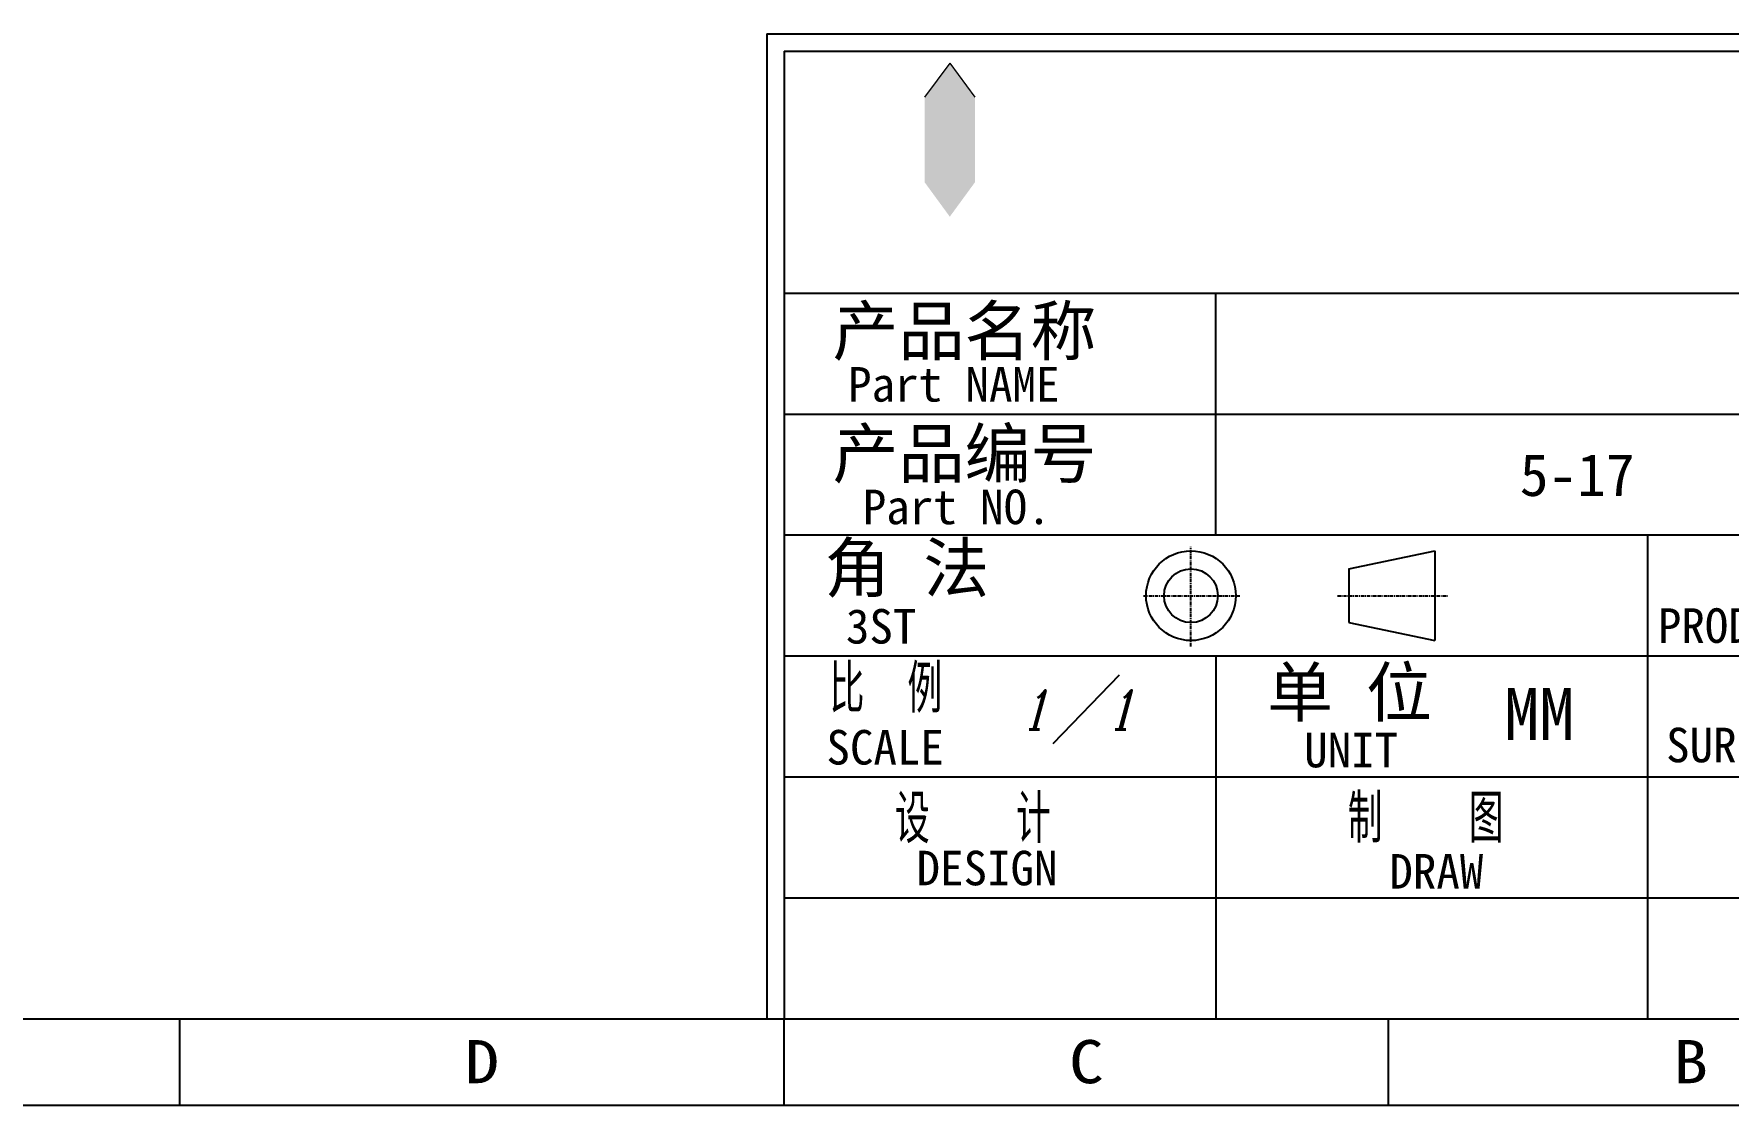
# Model space of a CAD drawing. Header units: millimetres. Extents: x 0 to 3909, y 0 to 1786.
# Drawn here: x 3612.5 to 3808.7, y 1365.6 to 1489.6 of the extents above; entities that cross this region are included whole.
import ezdxf
from ezdxf.enums import TextEntityAlignment as Align

# ---------------------------------------------------------------- set-up
doc = ezdxf.new("R2010")
doc.units = ezdxf.units.MM
doc.header["$MEASUREMENT"] = 0
doc.linetypes.add('CENTER', pattern=[0.6, 0.375, -0.075, 0.075, -0.075])
doc.layers.get('0').update_dxf_attribs({"linetype": 'CONTINUOUS'})
doc.layers.add('center', color=1, linetype='CENTER')
doc.layers.add('text', color=3, linetype='CONTINUOUS')
doc.layers.add('dim', color=82, linetype='CONTINUOUS', lineweight=9)
doc.styles.add('COMPLEX', font='complex', dxfattribs={"width": 0.7, "oblique": 10})
doc.styles.add('STYLE1', font='', dxfattribs={"height": 4.5})
doc.styles.add('TEXTSTYLE_0', font='txt', dxfattribs={"width": 0.8})
doc.styles.add('TXT', font='txt.shx', dxfattribs={"bigfont": 'gbcbig.shx'})
doc.styles.add('仿宋', font='')
doc.styles.get('STYLE1').set_extended_font_data('仿宋_GB2312')
doc.styles.get('仿宋').set_extended_font_data('仿宋_GB2312')

# ---------------------------------------------------------------- blocks, each defined once
blk = doc.blocks.new('SUN_6HWZ35TKK40GSGJE8VEUYAXIAKM')
at = {"color": 7, "linetype": 'Continuous'}
for p, q in [((-584, 10), (-10, 10)), ((-280, 0), (-280, 10)), ((-210, 0), (-210, 10)), ((-140, 0), (-140, 10)), ((-594, 0), (0, 0))]:
    blk.add_line(p, q, dxfattribs=at)
at = {"color": 2, "style": 'TEXTSTYLE_0'}
for s, width, p, p2 in [('D', 0.792749, (-246.99, 2.53), (-242.99, 2.53)), ('C', 0.792749, (-176.99, 2.53), (-172.99, 2.53)), ('B', 0.858217, (-106.99, 2.53), (-102.99, 2.53))]:
    blk.add_text(s, height=5, dxfattribs=dict(at, width=width)).set_placement(p, p2, align=Align.FIT)

msp = doc.modelspace()

# ---------------------------------------------------------------- hatches: boundary and pattern name
at = {"layer": 'dim'}
msp.add_hatch(color=130, dxfattribs=at).paths.add_polyline_path([(3721.50445, 1482.29262), (3718.59242, 1486.23929), (3715.68038, 1482.29262), (3715.68038, 1472.43281), (3718.59242, 1468.45169), (3721.50445, 1472.43281)])

# ---------------------------------------------------------------- linework, layer by layer
for p, q in [((3697.39621, 1489.61144), (3899.39621, 1489.61144)), ((3697.39621, 1489.61144), (3697.39621, 1375.61144)), ((3699.39621, 1487.61144), (3699.39621, 1375.61144)), ((3699.39621, 1487.61144), (3899.39621, 1487.61144)), ((3699.39621, 1459.61144), (3899.39621, 1459.61144)), ((3749.39621, 1431.61144), (3749.39621, 1459.61144)), ((3699.39621, 1445.61144), (3899.39621, 1445.61144)), ((3699.39621, 1431.61144), (3899.39621, 1431.61144)), ((3799.39621, 1431.61144), (3799.39621, 1375.61144)), ((3699.39621, 1417.61144), (3899.39621, 1417.61144)), ((3749.39621, 1417.61144), (3749.39621, 1375.61144)), ((3699.39621, 1403.61144), (3899.39621, 1403.61144)), ((3699.39621, 1389.61144), (3899.39621, 1389.61144)), ((3699.39621, 1375.61144), (3899.39621, 1375.61144))]:
    msp.add_line(p, q)
at = {"color": 5}
for p, q in [((3764.79045, 1427.69082), (3774.76258, 1429.77534)), ((3774.76258, 1429.77534), (3774.76258, 1419.38486)), ((3764.79045, 1427.69082), (3764.79045, 1421.46937)), ((3764.79045, 1421.46937), (3774.76258, 1419.38486))]:
    msp.add_line(p, q, dxfattribs=at)
at = {"color": 7, "linetype": 'Continuous'}
msp.add_line((3350.59621, 1365.61144), (3909.39621, 1365.61144), dxfattribs=at)
at = {"color": 5}
for radius in [5.19524, 3.11072]:
    msp.add_circle((3746.5241, 1424.5801), radius, dxfattribs=at)
at = {"layer": 'center'}
for p, q in [((3746.5241, 1418.71704), (3746.5241, 1430.22209)), ((3741.00981, 1424.5801), (3752.25288, 1424.5801)), ((3763.5004, 1424.5801), (3776.29428, 1424.5801))]:
    msp.add_line(p, q, dxfattribs=at)
at = {"layer": 'dim'}
for q in [(3715.68038, 1482.29262), (3721.50445, 1482.29262)]:
    msp.add_line((3718.59242, 1486.23929), q, dxfattribs=at)
at = {"layer": 'text'}
msp.add_line((3738.19434, 1415.38856), (3730.50928, 1407.43564), dxfattribs=at)

# ---------------------------------------------------------------- block references
msp.add_blockref('SUN_6HWZ35TKK40GSGJE8VEUYAXIAKM', (3909.39621, 1365.61144))

# ---------------------------------------------------------------- texts
at = {"color": 3}
for s, height, style, p in [('产品名称', 5.6, '仿宋', (3705.0222, 1452.42575)), ('Part NAME', 4, '仿宋', (3706.81184, 1447.04644)), ('产品编号', 5.6, '仿宋', (3705.0222, 1438.23681)), ('Part NO.', 4, '仿宋', (3708.51226, 1432.8575)), ('角 法', 5.6, '仿宋', (3704.07379, 1425.00711)), ('3ST', 4, '仿宋', (3706.56017, 1419.03353)), ('PRODUCTOR MATERIAL', 4, '仿宋', (3800.59864, 1419.11923)), ('比 例', 5.6, 'TXT', (3704.66406, 1411.00711)), ('单 位', 5.6, '仿宋', (3755.35942, 1410.6068)), ('SCALE', 4, '仿宋', (3704.30606, 1405.03353)), ('SURFACE TREATMENT', 4, '仿宋', (3801.5564, 1405.29521)), ('UNIT', 4, '仿宋', (3759.63078, 1404.70967)), ('设  计', 5.6, 'TXT', (3712.23868, 1395.94007)), ('制  图', 5.6, 'TXT', (3764.68604, 1395.99173)), ('DESIGN', 4, '仿宋', (3714.74328, 1391.05257)), ('DRAW', 4, '仿宋', (3769.50302, 1390.67125))]:
    msp.add_text(s, height=height, dxfattribs=dict(at, style=style)).set_placement(p)
at = {"color": 6, "style": 'STYLE1'}
msp.add_text('5-17', height=4.884694, dxfattribs=at).set_placement((3791.26185, 1436.12208), align=Align.CENTER)
at = {"color": 6, "style": '仿宋'}
msp.add_text('MM', height=6, dxfattribs=at).set_placement((3782.79003, 1407.89169))
at = {"layer": 'text', "style": 'COMPLEX', "oblique": 15, "width": 0.7}
msp.add_text('1   1', height=4.5, dxfattribs=at).set_placement((3726.97181, 1409.10519))

doc.saveas('drawing.dxf')
